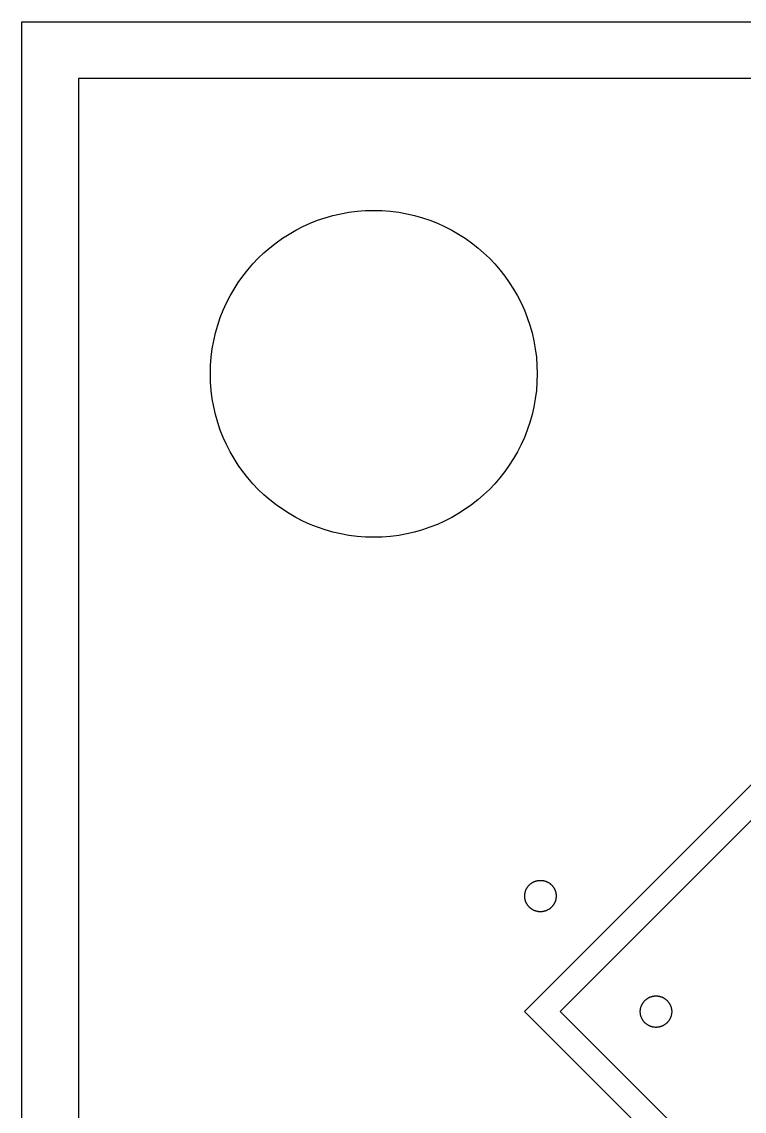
# Model space of a CAD drawing. Extents: x -16500 to 16500, y -16500 to 16500.
# Drawn here: x -16500 to -10753, y 7835 to 16500 of the extents above; entities that cross this region are included whole.
import ezdxf

# ---------------------------------------------------------------- set-up
doc = ezdxf.new("R2010")
doc.units = 0
doc.header["$MEASUREMENT"] = 0
doc.layers.add('Top', color=1, linetype='Continuous')
doc.layers.add('Via', color=100, linetype='Continuous')

msp = doc.modelspace()

# ---------------------------------------------------------------- linework, layer by layer
at = {"layer": 'Top'}
msp.add_lwpolyline([(-16500, -16500), (-16500, -16050), (-16050, -16050), (16050, -16050), (16050, 16050), (-16050, 16050), (-16050, -16050), (-16500, -16050), (-16500, 16500), (16500, 16500), (16500, -16500)], close=True, dxfattribs=at)
at = {"layer": 'Top', "linetype": 'Continuous'}
for points in [[(-5291.342, 9164.874), (-8626.704, 12500.234), (-12500.234, 8626.703), (-9290.551, 5417.021), (-13700.786, 6354.445), (-14839.727, 996.153), (-10392.695, 50.907), (-14945.686, -1169.063), (-13527.876, -6460.405), (-9164.874, -5291.342), (-12500.235, -8626.702), (-8626.705, -12500.234), (-5417.021, -9290.551), (-6354.445, -13700.786), (-996.153, -14839.727), (-50.907, -10392.695)], [(-5040.676, 9002.117), (-5233.862, 8950.353), (-5417.146, 9007.834), (-8626.704, 12217.392), (-12217.392, 8626.703), (-9007.833, 5417.146), (-9106.927, 5173.522), (-13546.739, 6117.234), (-14602.515, 1150.2), (-10162.703, 206.489), (-10204.285, 10.859), (-10316.4, -135.705), (-14700.737, -1310.485), (-13386.454, -6215.456), (-9002.117, -5040.676), (-8950.353, -5233.862), (-9007.834, -5417.145), (-12217.392, -8626.702), (-8626.704, -12217.391), (-5417.146, -9007.834), (-5173.522, -9106.927), (-6117.234, -13546.739), (-1150.2, -14602.515), (-206.489, -10162.703)]]:
    msp.add_lwpolyline(points, dxfattribs=at)
at = {"layer": 'Via'}
for points in [[(-12375.978, 9420.952), (-12379.196, 9421.035), (-12382.41, 9421.201), (-12385.62, 9421.449), (-12388.821, 9421.78), (-12392.013, 9422.193), (-12395.194, 9422.689), (-12398.36, 9423.266), (-12401.511, 9423.924), (-12404.644, 9424.664), (-12407.757, 9425.483), (-12410.847, 9426.383), (-12413.913, 9427.362), (-12416.953, 9428.419), (-12419.965, 9429.555), (-12422.947, 9430.767), (-12425.896, 9432.056), (-12428.811, 9433.421), (-12431.691, 9434.86), (-12434.532, 9436.372), (-12437.333, 9437.958), (-12440.092, 9439.615), (-12442.808, 9441.342), (-12445.479, 9443.139), (-12448.102, 9445.004), (-12450.677, 9446.936), (-12453.201, 9448.934), (-12455.672, 9450.996), (-12458.09, 9453.121), (-12460.452, 9455.307), (-12462.757, 9457.553), (-12465.004, 9459.859), (-12467.19, 9462.221), (-12469.315, 9464.638), (-12471.377, 9467.11), (-12473.375, 9469.634), (-12475.307, 9472.208), (-12477.172, 9474.832), (-12478.968, 9477.502), (-12480.696, 9480.218), (-12482.353, 9482.978), (-12483.938, 9485.779), (-12485.451, 9488.62), (-12486.89, 9491.499), (-12488.255, 9494.415), (-12489.544, 9497.364), (-12490.756, 9500.346), (-12491.892, 9503.357), (-12492.949, 9506.397), (-12493.928, 9509.464), (-12494.828, 9512.554), (-12495.647, 9515.667), (-12496.387, 9518.8), (-12497.045, 9521.95), (-12497.622, 9525.117), (-12498.117, 9528.297), (-12498.531, 9531.489), (-12498.862, 9534.691), (-12499.11, 9537.9), (-12499.276, 9541.115), (-12499.359, 9544.332), (-12499.359, 9547.551), (-12499.276, 9550.769), (-12499.11, 9553.983), (-12498.862, 9557.193), (-12498.531, 9560.394), (-12498.117, 9563.586), (-12497.622, 9566.767), (-12497.045, 9569.933), (-12496.387, 9573.084), (-12495.647, 9576.217), (-12494.828, 9579.329), (-12493.928, 9582.42), (-12492.949, 9585.486), (-12491.892, 9588.526), (-12490.756, 9591.538), (-12489.544, 9594.52), (-12488.255, 9597.469), (-12486.89, 9600.384), (-12485.451, 9603.263), (-12483.938, 9606.105), (-12482.353, 9608.906), (-12480.696, 9611.665), (-12478.968, 9614.381), (-12477.172, 9617.052), (-12475.307, 9619.675), (-12473.375, 9622.25), (-12471.377, 9624.774), (-12469.315, 9627.245), (-12467.19, 9629.663), (-12465.004, 9632.025), (-12462.757, 9634.33), (-12460.452, 9636.577), (-12458.09, 9638.763), (-12455.672, 9640.888), (-12453.201, 9642.95), (-12450.677, 9644.947), (-12448.102, 9646.879), (-12445.479, 9648.744), (-12442.808, 9650.541), (-12440.092, 9652.269), (-12437.333, 9653.926), (-12434.532, 9655.511), (-12431.691, 9657.024), (-12428.811, 9658.463), (-12425.896, 9659.827), (-12422.947, 9661.116), (-12419.965, 9662.329), (-12416.953, 9663.464), (-12413.913, 9664.522), (-12410.847, 9665.501), (-12407.757, 9666.4), (-12404.644, 9667.22), (-12401.511, 9667.959), (-12398.36, 9668.618), (-12395.194, 9669.195), (-12392.013, 9669.69), (-12388.821, 9670.104), (-12385.62, 9670.434), (-12382.41, 9670.683), (-12379.196, 9670.849), (-12375.978, 9670.931), (-12372.76, 9670.931), (-12369.542, 9670.849), (-12366.327, 9670.683), (-12363.118, 9670.434), (-12359.917, 9670.104), (-12356.724, 9669.69), (-12353.544, 9669.195), (-12350.377, 9668.618), (-12347.227, 9667.959), (-12344.094, 9667.22), (-12340.981, 9666.4), (-12337.891, 9665.501), (-12334.825, 9664.522), (-12331.785, 9663.464), (-12328.773, 9662.329), (-12325.791, 9661.116), (-12322.842, 9659.827), (-12319.926, 9658.463), (-12317.047, 9657.024), (-12314.206, 9655.511), (-12311.405, 9653.926), (-12308.645, 9652.269), (-12305.93, 9650.541), (-12303.259, 9648.744), (-12300.636, 9646.879), (-12298.061, 9644.947), (-12295.537, 9642.95), (-12293.066, 9640.888), (-12290.648, 9638.763), (-12288.286, 9636.577), (-12285.981, 9634.33), (-12283.734, 9632.025), (-12281.548, 9629.663), (-12279.423, 9627.245), (-12277.361, 9624.774), (-12275.363, 9622.25), (-12273.431, 9619.675), (-12271.566, 9617.052), (-12269.769, 9614.381), (-12268.042, 9611.665), (-12266.385, 9608.906), (-12264.8, 9606.105), (-12263.287, 9603.263), (-12261.848, 9600.384), (-12260.483, 9597.469), (-12259.194, 9594.52), (-12257.982, 9591.538), (-12256.846, 9588.526), (-12255.789, 9585.486), (-12254.81, 9582.42), (-12253.91, 9579.329), (-12253.091, 9576.217), (-12252.351, 9573.084), (-12251.693, 9569.933), (-12251.116, 9566.767), (-12250.621, 9563.586), (-12250.207, 9560.394), (-12249.876, 9557.193), (-12249.628, 9553.983), (-12249.462, 9550.769), (-12249.379, 9547.551), (-12249.379, 9544.332), (-12249.462, 9541.115), (-12249.628, 9537.9), (-12249.876, 9534.691), (-12250.207, 9531.489), (-12250.621, 9528.297), (-12251.116, 9525.117), (-12251.693, 9521.95), (-12252.351, 9518.8), (-12253.091, 9515.667), (-12253.91, 9512.554), (-12254.81, 9509.464), (-12255.789, 9506.397), (-12256.846, 9503.357), (-12257.982, 9500.346), (-12259.194, 9497.364), (-12260.483, 9494.415), (-12261.848, 9491.499), (-12263.287, 9488.62), (-12264.8, 9485.779), (-12266.385, 9482.978), (-12268.042, 9480.218), (-12269.769, 9477.502), (-12271.566, 9474.832), (-12273.431, 9472.208), (-12275.363, 9469.634), (-12277.361, 9467.11), (-12279.423, 9464.638), (-12281.548, 9462.221), (-12283.734, 9459.859), (-12285.981, 9457.553), (-12288.286, 9455.307), (-12290.648, 9453.121), (-12293.066, 9450.996), (-12295.537, 9448.934), (-12298.061, 9446.936), (-12300.636, 9445.004), (-12303.259, 9443.139), (-12305.93, 9441.342), (-12308.645, 9439.615), (-12311.405, 9437.958), (-12314.206, 9436.372), (-12317.047, 9434.86), (-12319.926, 9433.421), (-12322.842, 9432.056), (-12325.791, 9430.767), (-12328.773, 9429.555), (-12331.785, 9428.419), (-12334.825, 9427.362), (-12337.891, 9426.383), (-12340.981, 9425.483), (-12344.094, 9424.664), (-12347.227, 9423.924), (-12350.377, 9423.266), (-12353.544, 9422.689), (-12356.724, 9422.193), (-12359.917, 9421.78), (-12363.118, 9421.449), (-12366.327, 9421.201), (-12369.542, 9421.035), (-12372.76, 9420.952)], [(-11456.74, 8501.713), (-11459.957, 8501.796), (-11463.172, 8501.962), (-11466.381, 8502.21), (-11469.583, 8502.541), (-11472.775, 8502.955), (-11475.955, 8503.45), (-11479.122, 8504.027), (-11482.272, 8504.685), (-11485.405, 8505.425), (-11488.518, 8506.244), (-11491.608, 8507.144), (-11494.674, 8508.123), (-11497.715, 8509.18), (-11500.726, 8510.316), (-11503.708, 8511.528), (-11506.657, 8512.817), (-11509.573, 8514.182), (-11512.452, 8515.621), (-11515.293, 8517.134), (-11518.094, 8518.719), (-11520.854, 8520.376), (-11523.57, 8522.104), (-11526.24, 8523.9), (-11528.863, 8525.765), (-11531.438, 8527.697), (-11533.962, 8529.695), (-11536.433, 8531.757), (-11538.851, 8533.882), (-11541.213, 8536.068), (-11543.518, 8538.315), (-11545.765, 8540.62), (-11547.951, 8542.982), (-11550.076, 8545.4), (-11552.138, 8547.871), (-11554.136, 8550.395), (-11556.068, 8552.97), (-11557.933, 8555.593), (-11559.73, 8558.264), (-11561.457, 8560.979), (-11563.114, 8563.739), (-11564.699, 8566.54), (-11566.212, 8569.381), (-11567.651, 8572.26), (-11569.016, 8575.176), (-11570.305, 8578.125), (-11571.517, 8581.107), (-11572.653, 8584.119), (-11573.71, 8587.159), (-11574.689, 8590.225), (-11575.589, 8593.315), (-11576.408, 8596.428), (-11577.148, 8599.561), (-11577.806, 8602.711), (-11578.383, 8605.878), (-11578.879, 8609.058), (-11579.292, 8612.251), (-11579.623, 8615.452), (-11579.871, 8618.661), (-11580.037, 8621.876), (-11580.12, 8625.094), (-11580.12, 8628.312), (-11580.037, 8631.53), (-11579.871, 8634.745), (-11579.623, 8637.954), (-11579.292, 8641.155), (-11578.879, 8644.348), (-11578.383, 8647.528), (-11577.806, 8650.695), (-11577.148, 8653.845), (-11576.408, 8656.978), (-11575.589, 8660.091), (-11574.689, 8663.181), (-11573.71, 8666.247), (-11572.653, 8669.287), (-11571.517, 8672.299), (-11570.305, 8675.281), (-11569.016, 8678.23), (-11567.651, 8681.146), (-11566.212, 8684.025), (-11564.699, 8686.866), (-11563.114, 8689.667), (-11561.457, 8692.427), (-11559.73, 8695.142), (-11557.933, 8697.813), (-11556.068, 8700.436), (-11554.136, 8703.011), (-11552.138, 8705.535), (-11550.076, 8708.006), (-11547.951, 8710.424), (-11545.765, 8712.786), (-11543.518, 8715.091), (-11541.213, 8717.338), (-11538.851, 8719.524), (-11536.433, 8721.649), (-11533.962, 8723.711), (-11531.438, 8725.709), (-11528.863, 8727.641), (-11526.24, 8729.506), (-11523.57, 8731.302), (-11520.854, 8733.03), (-11518.094, 8734.687), (-11515.293, 8736.272), (-11512.452, 8737.785), (-11509.573, 8739.224), (-11506.657, 8740.589), (-11503.708, 8741.878), (-11500.726, 8743.09), (-11497.715, 8744.226), (-11494.674, 8745.283), (-11491.608, 8746.262), (-11488.518, 8747.162), (-11485.405, 8747.981), (-11482.272, 8748.721), (-11479.122, 8749.379), (-11475.955, 8749.956), (-11472.775, 8750.451), (-11469.583, 8750.865), (-11466.381, 8751.196), (-11463.172, 8751.444), (-11459.957, 8751.61), (-11456.74, 8751.693), (-11453.521, 8751.693), (-11450.303, 8751.61), (-11447.089, 8751.444), (-11443.879, 8751.196), (-11440.678, 8750.865), (-11437.486, 8750.451), (-11434.305, 8749.956), (-11431.139, 8749.379), (-11427.988, 8748.721), (-11424.855, 8747.981), (-11421.743, 8747.162), (-11418.652, 8746.262), (-11415.586, 8745.283), (-11412.546, 8744.226), (-11409.534, 8743.09), (-11406.552, 8741.878), (-11403.603, 8740.589), (-11400.688, 8739.224), (-11397.808, 8737.785), (-11394.967, 8736.272), (-11392.166, 8734.687), (-11389.407, 8733.03), (-11386.691, 8731.302), (-11384.02, 8729.506), (-11381.397, 8727.641), (-11378.822, 8725.709), (-11376.298, 8723.711), (-11373.827, 8721.649), (-11371.409, 8719.524), (-11369.047, 8717.338), (-11366.742, 8715.091), (-11364.495, 8712.786), (-11362.309, 8710.424), (-11360.184, 8708.006), (-11358.122, 8705.535), (-11356.124, 8703.011), (-11354.193, 8700.436), (-11352.328, 8697.813), (-11350.531, 8695.142), (-11348.803, 8692.427), (-11347.146, 8689.667), (-11345.561, 8686.866), (-11344.048, 8684.025), (-11342.609, 8681.146), (-11341.244, 8678.23), (-11339.956, 8675.281), (-11338.743, 8672.299), (-11337.608, 8669.287), (-11336.55, 8666.247), (-11335.571, 8663.181), (-11334.672, 8660.091), (-11333.852, 8656.978), (-11333.113, 8653.845), (-11332.454, 8650.695), (-11331.877, 8647.528), (-11331.382, 8644.348), (-11330.968, 8641.155), (-11330.637, 8637.954), (-11330.389, 8634.745), (-11330.223, 8631.53), (-11330.14, 8628.312), (-11330.14, 8625.094), (-11330.223, 8621.876), (-11330.389, 8618.661), (-11330.637, 8615.452), (-11330.968, 8612.251), (-11331.382, 8609.058), (-11331.877, 8605.878), (-11332.454, 8602.711), (-11333.113, 8599.561), (-11333.852, 8596.428), (-11334.672, 8593.315), (-11335.571, 8590.225), (-11336.55, 8587.159), (-11337.608, 8584.119), (-11338.743, 8581.107), (-11339.956, 8578.125), (-11341.244, 8575.176), (-11342.609, 8572.26), (-11344.048, 8569.381), (-11345.561, 8566.54), (-11347.146, 8563.739), (-11348.803, 8560.979), (-11350.531, 8558.264), (-11352.328, 8555.593), (-11354.193, 8552.97), (-11356.124, 8550.395), (-11358.122, 8547.871), (-11360.184, 8545.4), (-11362.309, 8542.982), (-11364.495, 8540.62), (-11366.742, 8538.315), (-11369.047, 8536.068), (-11371.409, 8533.882), (-11373.827, 8531.757), (-11376.298, 8529.695), (-11378.822, 8527.697), (-11381.397, 8525.765), (-11384.02, 8523.9), (-11386.691, 8522.104), (-11389.407, 8520.376), (-11392.166, 8518.719), (-11394.967, 8517.134), (-11397.808, 8515.621), (-11400.688, 8514.182), (-11403.603, 8512.817), (-11406.552, 8511.528), (-11409.534, 8510.316), (-11412.546, 8509.18), (-11415.586, 8508.123), (-11418.652, 8507.144), (-11421.743, 8506.244), (-11424.855, 8505.425), (-11427.988, 8504.685), (-11431.139, 8504.027), (-11434.305, 8503.45), (-11437.486, 8502.955), (-11440.678, 8502.541), (-11443.879, 8502.21), (-11447.089, 8501.962), (-11450.303, 8501.796), (-11453.521, 8501.713)]]:
    msp.add_lwpolyline(points, close=True, dxfattribs=at)
at = {"layer": 'Via', "linetype": 'Continuous'}
msp.add_circle((-13699.998, 13700.006), 1299.994, dxfattribs=at)

doc.saveas('drawing.dxf')
